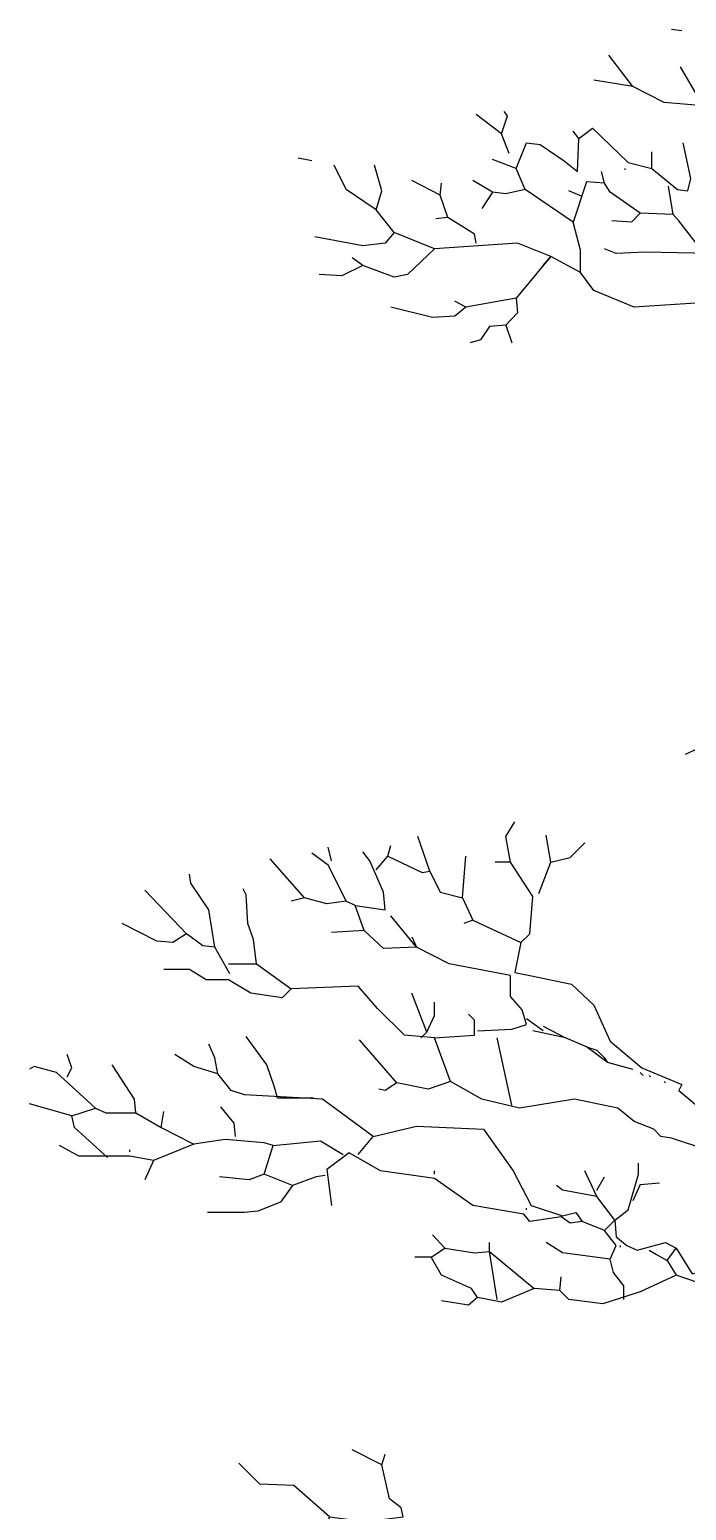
# Model space of a CAD drawing. Header units: metres. Extents: x -4.7 to 3.5, y 0 to 13.6.
# Drawn here: x -4.21 to -1.88, y 7.5 to 12.77 of the extents above; entities that cross this region are included whole.
import ezdxf

# ---------------------------------------------------------------- set-up
doc = ezdxf.new("R2010")
doc.units = ezdxf.units.M
doc.header["$LTSCALE"] = 0.2

msp = doc.modelspace()

# ---------------------------------------------------------------- linework, layer by layer
at = {"flags": 128}
for points in [[(-1.8908, 12.7659), (-1.9275, 12.7706)], [(-2.0661, 12.5683), (-2.1505, 12.6798)], [(-1.816, 12.4998), (-1.8956, 12.6384)], [(-1.8112, 12.1223), (-1.8064, 12.0857), (-1.5452, 12.0013), (-1.5722, 12.1128), (-1.5722, 12.1653), (-1.5834, 12.1924), (-1.5563, 12.2561), (-1.5929, 12.3358), (-1.6885, 12.3724), (-1.7108, 12.425), (-1.816, 12.4998), (-1.9545, 12.511), (-2.0661, 12.5683), (-2.2046, 12.5906)], [(-2.5057, 12.3294), (-2.5328, 12.3995), (-2.6236, 12.468)], [(-2.5328, 12.3995), (-2.5121, 12.4632), (-2.5232, 12.4791)], [(-2.4802, 12.2768), (-2.4436, 12.3676), (-2.3958, 12.3613), (-2.3098, 12.3039), (-2.262, 12.2657), (-2.2572, 12.3836), (-2.2779, 12.409)], [(-2.2572, 12.3836), (-2.2094, 12.4202), (-2.082, 12.2975), (-1.9976, 12.2768), (-1.9976, 12.3358)], [(-1.9976, 12.2768), (-1.9068, 12.202), (-1.8701, 12.1972), (-1.859, 12.2402), (-1.886, 12.3676)], [(-3.2082, 12.3039), (-3.256, 12.3135)], [(-2.9151, 12.049), (-2.9788, 12.1287), (-3.0855, 12.202), (-3.1285, 12.288)], [(-2.9788, 12.1287), (-2.9581, 12.1972), (-2.9852, 12.288)], [(-2.4484, 12.202), (-2.4802, 12.2768), (-2.5646, 12.3087)], [(-2.7239, 12.1016), (-2.751, 12.1813), (-2.8514, 12.2338)], [(-2.5646, 12.1924), (-2.6347, 12.2338)], [(-2.039, 12.1175), (-2.1457, 12.1924), (-2.1664, 12.2243), (-2.2301, 12.229), (-2.2779, 12.0857)], [(-2.1664, 12.2243), (-2.1776, 12.2657)], [(-2.0931, 12.2721), (-2.0931, 12.2768)], [(-2.751, 12.1813), (-2.7462, 12.2243)], [(-2.2524, 11.9057), (-2.2524, 11.9853), (-2.2779, 12.0857), (-2.4484, 12.202), (-2.5169, 12.186), (-2.5646, 12.1924), (-2.6029, 12.1335)], [(-2.2461, 12.1765), (-2.2938, 12.1972)], [(-1.9227, 12.1128), (-1.9386, 12.2131)], [(-2.6236, 12.0108), (-2.6284, 12.0427), (-2.7239, 12.1016), (-2.7669, 12.0968)], [(-1.816, 11.9789), (-1.902, 12.0905), (-1.9227, 12.1128), (-2.039, 12.1175), (-2.0708, 12.0857), (-2.1409, 12.0905)], [(-2.7717, 11.9901), (-2.9151, 12.049), (-2.9469, 12.0108), (-3.0266, 12.0013), (-3.197, 12.0331)], [(-2.3846, 11.9312), (-2.3576, 11.963), (-2.4754, 12.0108), (-2.7717, 11.9901), (-2.8673, 11.8993), (-2.9151, 11.8897), (-3.0266, 11.9312), (-3.1015, 11.8945), (-3.1811, 11.8993)], [(-1.5292, 11.8197), (-1.6885, 11.8786), (-1.7475, 11.9312), (-1.7905, 11.9742), (-2.023, 11.9789), (-2.125, 11.9742), (-2.1664, 11.9901)], [(-3.0266, 11.9312), (-3.0648, 11.9582)], [(-1.0991, 10.9818), (-1.0513, 11.071), (-1.0418, 11.1411), (-1.0466, 11.2143), (-1.1103, 11.2573), (-1.1692, 11.3163), (-1.1581, 11.3641), (-1.2266, 11.4692), (-1.3859, 11.5648), (-1.4448, 11.5966), (-1.5085, 11.6827), (-1.5611, 11.7193), (-1.6997, 11.7512), (-1.8064, 11.7989), (-2.0613, 11.783), (-2.2046, 11.842), (-2.2524, 11.9057), (-2.3576, 11.963), (-2.3846, 11.9312), (-2.4802, 11.8149), (-2.4754, 11.7623), (-2.5169, 11.7193), (-2.4961, 11.6556)], [(-2.4802, 11.8149), (-2.6602, 11.783), (-2.6984, 11.7512), (-2.7781, 11.7464), (-2.9262, 11.783)], [(-2.6602, 11.783), (-2.6984, 11.8037)], [(-2.5169, 11.7193), (-2.5758, 11.7145), (-2.6077, 11.6667), (-2.6443, 11.6556)], [(-1.6726, 10.0674), (-1.7268, 10.163), (-1.8223, 10.2172), (-1.8797, 10.1901)], [(-2.5009, 9.8078), (-2.5169, 9.8986), (-2.485, 9.9511)], [(-3.1381, 9.8125), (-3.1493, 9.8603)], [(-2.9788, 9.7807), (-2.9374, 9.8285), (-2.9262, 9.8667)], [(-2.9374, 9.8285), (-2.8147, 9.7711), (-2.7877, 9.7759), (-2.8307, 9.8986)], [(-2.4006, 9.6963), (-2.3576, 9.8078), (-2.3735, 9.9033)], [(-2.3576, 9.8078), (-2.2891, 9.8237), (-2.2365, 9.8763)], [(-3.2337, 9.6803), (-3.3563, 9.8189)], [(-3.0855, 9.6692), (-3.1285, 9.7552), (-3.1493, 9.7966), (-3.2082, 9.8396)], [(-3.0537, 9.6532), (-2.9469, 9.6373), (-2.9533, 9.701), (-3.0011, 9.8125), (-3.0266, 9.8444)], [(-2.7877, 9.7759), (-2.751, 9.701), (-2.6714, 9.6803), (-2.6602, 9.8285)], [(-2.6714, 9.6803), (-2.6347, 9.6007), (-2.4643, 9.521), (-2.4324, 9.5529), (-2.4213, 9.6851), (-2.5009, 9.8078), (-2.5551, 9.8078)], [(-3.5523, 9.5051), (-3.5746, 9.6373), (-3.6383, 9.7329), (-3.6431, 9.7648)], [(-3.6542, 9.5529), (-3.8024, 9.7074)], [(-3.5045, 9.4462), (-3.4041, 9.4462), (-3.4153, 9.5322), (-3.436, 9.5895), (-3.4408, 9.6915), (-3.4519, 9.7122)], [(-3.0218, 9.564), (-3.0537, 9.6532), (-3.0855, 9.6692), (-3.154, 9.6596), (-3.2337, 9.6803), (-3.2815, 9.6692)], [(-2.8514, 9.5417), (-2.8354, 9.5051), (-2.9262, 9.6166)], [(-2.6347, 9.6007), (-2.6666, 9.5895)], [(-3.4997, 9.4095), (-3.5523, 9.5051), (-3.5953, 9.5099), (-3.6542, 9.5529), (-3.702, 9.521), (-3.7594, 9.5258), (-3.882, 9.5895)], [(-2.6188, 9.2072), (-2.4961, 9.2136), (-2.4436, 9.2295), (-2.4595, 9.2821), (-2.5009, 9.3299), (-2.5009, 9.4047), (-2.7192, 9.4462), (-2.8354, 9.5051), (-2.9533, 9.5003), (-3.0218, 9.564), (-3.1381, 9.5577)], [(-2.4643, 9.521), (-2.485, 9.4143), (-2.4324, 9.4047), (-2.2843, 9.3729), (-2.2046, 9.298), (-2.1457, 9.1706), (-2.0342, 9.075), (-1.8908, 9.0161), (-1.902, 8.9954), (-1.859, 8.9587), (-1.7841, 8.895), (-1.6726, 8.7405), (-1.663, 8.7039), (-1.6041, 8.7246), (-1.4767, 8.6449), (-1.4241, 8.6083), (-1.4289, 8.7039), (-1.4496, 8.7564)], [(-3.4041, 9.4462), (-3.2815, 9.357)], [(-2.7144, 9.0272), (-2.7717, 9.1817), (-2.8785, 9.1913), (-2.974, 9.2869), (-3.0425, 9.3665), (-3.2815, 9.357), (-3.3133, 9.3251), (-3.4248, 9.341), (-3.5045, 9.3888), (-3.5841, 9.3888), (-3.6431, 9.4255), (-3.7339, 9.4255)], [(-2.8195, 9.1817), (-2.7988, 9.2024), (-2.8514, 9.341)], [(-2.7988, 9.2024), (-2.7717, 9.2614), (-2.7717, 9.3092)], [(-2.7717, 9.1817), (-2.6284, 9.1913), (-2.6284, 9.2455), (-2.6507, 9.2662)], [(-2.3846, 9.2072), (-2.4436, 9.2502)], [(-2.3846, 9.2232), (-2.305, 9.1817)], [(-3.3293, 8.9683), (-3.3404, 9.0065), (-3.3675, 9.0862), (-3.4408, 9.1865)], [(-2.9055, 9.0224), (-3.0377, 9.1754)], [(-2.4961, 8.9428), (-2.5487, 9.1817)], [(-2.2301, 9.1499), (-2.305, 9.1817), (-2.4213, 9.2072)], [(-4.0779, 9.0432), (-4.062, 9.075), (-4.0779, 9.1228)], [(-3.0425, 8.7676), (-2.99, 8.8313), (-3.17, 8.9635), (-3.4471, 8.9794), (-3.4949, 8.9954), (-3.5427, 9.0543), (-3.6271, 9.0798), (-3.6956, 9.1228)], [(-3.5427, 9.0543), (-3.5523, 9.1116), (-3.5746, 9.1594)], [(-2.2301, 9.1499), (-2.1935, 9.1387), (-2.1664, 9.1116), (-2.1568, 9.0957), (-2.0661, 9.0702)], [(-2.1568, 9.0957), (-2.2301, 9.1499)], [(-4.062, 8.9046), (-3.9776, 8.9316), (-4.1162, 9.0591), (-4.1958, 9.0798), (-4.2117, 9.0702)], [(-3.9776, 8.9316), (-3.9409, 8.9157), (-3.8342, 8.9157), (-3.839, 8.9635), (-3.9186, 9.0862)], [(-1.6726, 8.5764), (-1.6726, 8.7405), (-1.9275, 8.8249), (-1.9657, 8.8313), (-1.9912, 8.8568), (-2.0613, 8.8839), (-2.1186, 8.9316), (-2.2731, 8.9635), (-2.4691, 8.9316), (-2.6029, 8.9635), (-2.7144, 9.0272), (-2.794, 9.0001), (-2.9055, 9.0224), (-2.9469, 8.9954), (-2.9693, 9.0001)], [(-2.0294, 9.0479), (-2.039, 9.0591)], [(-2.0023, 9.0432), (-2.0071, 9.0479)], [(-1.9498, 9.0224), (-1.9545, 9.0272)], [(-3.3293, 8.9683), (-3.2018, 8.9683)], [(-3.9346, 8.7564), (-4.0525, 8.8631), (-4.062, 8.9046), (-4.2117, 8.9476)], [(-3.8342, 8.9157), (-3.7434, 8.8631), (-3.7339, 8.9205)], [(-3.479, 8.8313), (-3.4838, 8.8791), (-3.5316, 8.9364)], [(-3.7434, 8.8631), (-3.6271, 8.8042)], [(-2.99, 8.8313), (-2.8354, 8.8679), (-2.5965, 8.8568), (-2.4914, 8.7086), (-2.4276, 8.586), (-2.3161, 8.5493), (-2.2684, 8.5605), (-2.2461, 8.5286)], [(-3.377, 8.6975), (-3.3452, 8.7994), (-3.377, 8.809), (-3.5156, 8.8201), (-3.6271, 8.8042), (-3.7705, 8.7453), (-3.8024, 8.6768)], [(-3.3452, 8.7994), (-3.1763, 8.8154), (-3.0967, 8.7676)], [(-3.7705, 8.7453), (-3.8549, 8.7612), (-4.0365, 8.7612), (-4.105, 8.7994)], [(-3.8549, 8.7771), (-3.8549, 8.7835)], [(-2.1457, 8.3948), (-2.125, 8.4426), (-2.1664, 8.4968), (-2.2461, 8.5286), (-2.2891, 8.5223), (-2.3209, 8.5446), (-2.4324, 8.5286), (-2.4531, 8.5541), (-2.6347, 8.586), (-2.7717, 8.6816), (-2.9629, 8.7086), (-3.0744, 8.7724), (-3.154, 8.7134), (-3.1381, 8.586)], [(-3.2767, 8.6561), (-3.377, 8.6975), (-3.4312, 8.6768), (-3.5363, 8.6879)], [(-2.7717, 8.6975), (-2.7717, 8.7086)], [(-2.1935, 8.6178), (-2.2365, 8.7086)], [(-2.1298, 8.5334), (-2.082, 8.57), (-2.0453, 8.6975), (-2.0453, 8.7357)], [(-3.1604, 8.6927), (-3.1923, 8.6879), (-3.2767, 8.6561), (-3.3197, 8.5971), (-3.3993, 8.5653), (-3.4471, 8.5605), (-3.5793, 8.5605)], [(-2.1664, 8.4968), (-2.1298, 8.5334), (-2.1935, 8.6178), (-2.3161, 8.6401), (-2.3369, 8.6561)], [(-2.1935, 8.6401), (-2.1664, 8.6879)], [(-2.039, 8.6608), (-2.0661, 8.6019)], [(-2.039, 8.6608), (-1.9705, 8.6656)], [(-2.1298, 8.5334), (-2.125, 8.4745), (-2.0868, 8.4426), (-2.0501, 8.4267), (-1.9498, 8.4538), (-1.9115, 8.4331), (-1.8542, 8.3423), (-1.7268, 8.3741), (-1.6949, 8.3582), (-1.5993, 8.3789), (-1.577, 8.4012), (-1.6726, 8.5764), (-1.7522, 8.586), (-1.8064, 8.6338)], [(-2.4436, 8.57), (-2.4436, 8.5764)], [(-2.7829, 8.4012), (-2.7351, 8.4331), (-2.7781, 8.4808)], [(-2.7351, 8.4331), (-2.6284, 8.4171), (-2.5758, 8.4219), (-2.5758, 8.4538)], [(-2.0979, 8.2515), (-2.0979, 8.2992), (-2.1345, 8.347), (-2.1457, 8.3948), (-2.3161, 8.4171), (-2.3735, 8.4538)], [(-2.1091, 8.4378), (-2.1091, 8.4426)], [(-2.0071, 8.4267), (-1.9816, 8.4108), (-1.9434, 8.39), (-1.9115, 8.4331)], [(-2.6188, 8.2578), (-2.6395, 8.2897), (-2.7462, 8.3375), (-2.7829, 8.4012), (-2.8418, 8.4012)], [(-2.5758, 8.4219), (-2.4165, 8.2897)], [(-2.5487, 8.2515), (-2.5758, 8.4219)], [(-1.9434, 8.39), (-1.9115, 8.3375)], [(-1.8319, 8.3104), (-1.9115, 8.3375), (-2.039, 8.2785), (-2.1728, 8.2355), (-2.2938, 8.2515), (-2.3257, 8.2833), (-2.4165, 8.2897), (-2.5328, 8.2419), (-2.6188, 8.2578), (-2.6507, 8.2307), (-2.7462, 8.2467)], [(-2.3257, 8.2833), (-2.3209, 8.3311)], [(-3.1445, 7.4773), (-3.017, 7.4614), (-2.8832, 7.4773), (-2.8896, 7.5091), (-2.931, 7.541), (-2.9581, 7.6621), (-3.0648, 7.7162)], [(-2.9581, 7.6621), (-2.9469, 7.7003)], [(-3.1604, 7.4183), (-3.1445, 7.4773), (-3.2719, 7.5888), (-3.393, 7.5936), (-3.4678, 7.6684)]]:
    msp.add_lwpolyline(points, dxfattribs=at)

doc.saveas('drawing.dxf')
